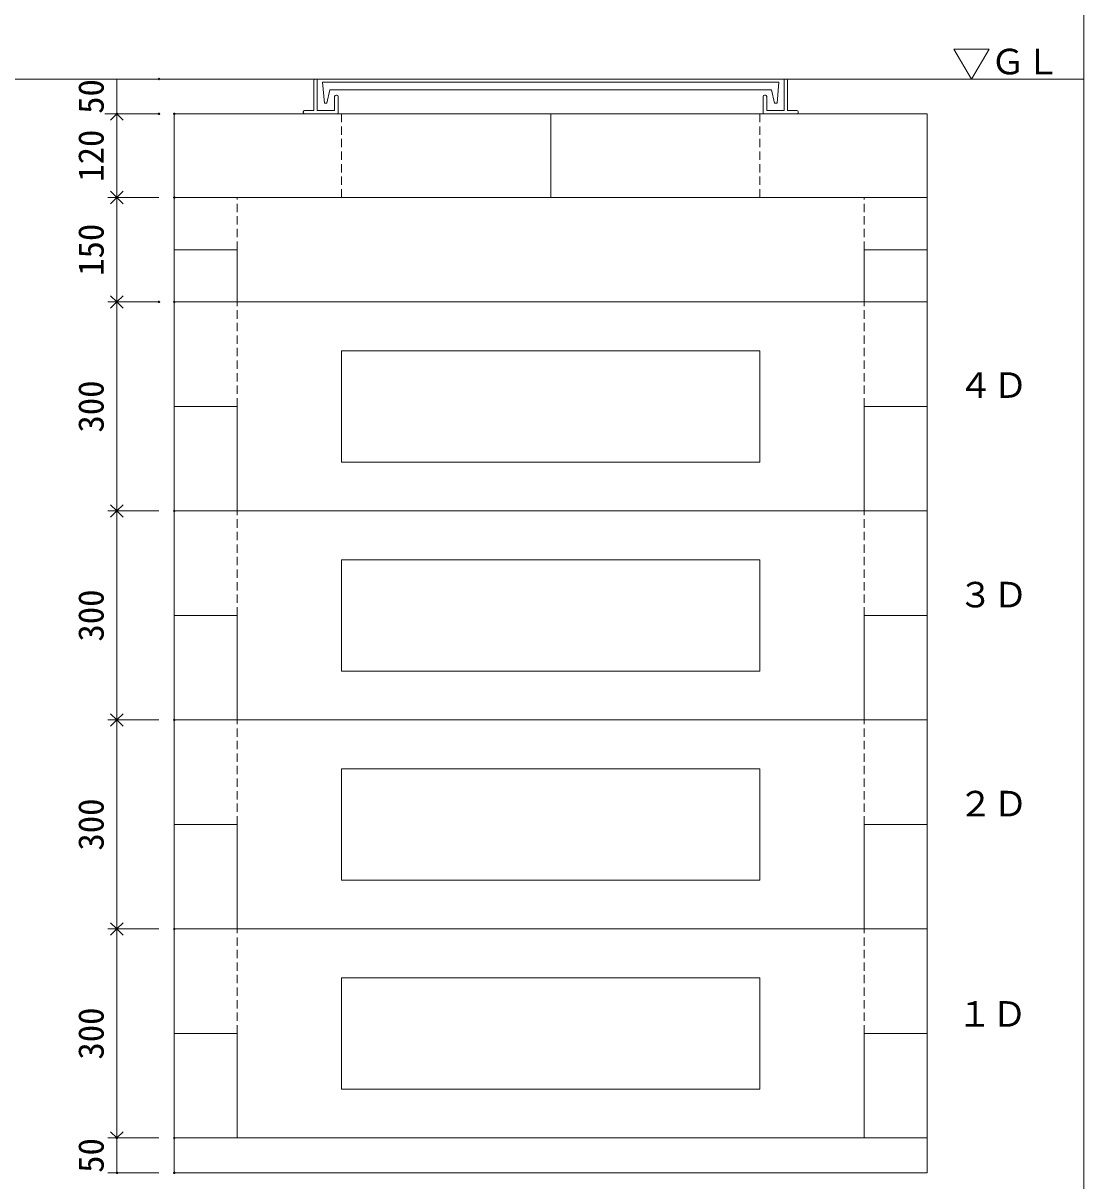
# Model space of a CAD drawing. Units: millimetres, scale not verified. Extents: x -4890 to 18490, y -2296 to 2296.
# Drawn here: x 3368 to 4890, y -996 to 666 of the extents above; entities that cross this region are included whole.
import ezdxf
from ezdxf.enums import TextEntityAlignment as Align

# ---------------------------------------------------------------- set-up
doc = ezdxf.new("R2010")
doc.units = ezdxf.units.MM
doc.header["$LTSCALE"] = 10
doc.header["$PDMODE"] = 32
doc.header["$PDSIZE"] = 2
doc.linetypes.add('DASHED1', pattern=[1.8, 1.2, -0.6])
doc.linetypes.add('USER2', pattern=[50.8, 31.75, -6.35, 6.35, -6.35])
for name, color, linetype, lineweight in [('0-1_Defpoints', 7, 'USER2', 5), ('0-2_waku', 7, 'Continuous', 18), ('0-3_gaikei', 7, 'Continuous', 18), ('0-4_kakure', 7, 'DASHED1', 5), ('0-5_sunpou', 7, 'Continuous', 5), ('0-8_uchigawa', 6, 'Continuous', 18), ('0-A_futa', 3, 'Continuous', 18), ('0-B_GL', 4, 'Continuous', 18), ('0-D_文字１', 7, 'Continuous', 18)]:
    doc.layers.add(name, color=color, linetype=linetype, lineweight=lineweight)
doc.styles.add('ＭＳ ゴシック', font='')
doc.styles.get('ＭＳ ゴシック').set_extended_font_data('MS Gothic')

# ---------------------------------------------------------------- blocks, each defined once
blk = doc.blocks.new('_Open90')
at = {"layer": '0-5_sunpou'}
blk.add_line((0, 0), (-1, 0), dxfattribs=at)
blk.add_lwpolyline([(-0.5, 0.5), (0, 0), (-0.5, -0.5)], dxfattribs=at)
blk = doc.blocks.new('D44')
at = {"layer": '0-1_Defpoints'}
for p in [(5032.32, 2174.36), (4949.96, 1874.36), (5032.32, 1874.36)]:
    blk.add_point(p, dxfattribs=at)
at = {"layer": '0-5_sunpou'}
for p, q in [((5010.32, 2174.36), (4936.96, 2174.36)), ((4949.96, 2156.36), (4949.96, 1892.36)), ((5010.32, 1874.36), (4936.96, 1874.36))]:
    blk.add_line(p, q, dxfattribs=at)
at = {"layer": '0-5_sunpou', "xscale": 18, "yscale": 18}
for p, rotation in [((4949.96, 2174.36), 90), ((4949.96, 1874.36), 270)]:
    blk.add_blockref('_Open90', p, dxfattribs=dict(at, rotation=rotation))
at = {"layer": '0-5_sunpou', "style": 'ＭＳ ゴシック'}
blk.add_text('300', height=36.66, rotation=90, dxfattribs=at).set_placement((4941.96, 1986.86), align=Align.BOTTOM_LEFT)
blk = doc.blocks.new('D45')
at = {"layer": '0-1_Defpoints'}
for p in [(5032.32, 1574.36), (4949.96, 1274.36), (5032.32, 1274.36)]:
    blk.add_point(p, dxfattribs=at)
at = {"layer": '0-5_sunpou'}
for p, q in [((5010.32, 1574.36), (4936.96, 1574.36)), ((4949.96, 1556.36), (4949.96, 1292.36)), ((5010.32, 1274.36), (4936.96, 1274.36))]:
    blk.add_line(p, q, dxfattribs=at)
at = {"layer": '0-5_sunpou', "xscale": 18, "yscale": 18}
for p, rotation in [((4949.96, 1574.36), 90), ((4949.96, 1274.36), 270)]:
    blk.add_blockref('_Open90', p, dxfattribs=dict(at, rotation=rotation))
at = {"layer": '0-5_sunpou', "style": 'ＭＳ ゴシック'}
blk.add_text('300', height=36.66, rotation=90, dxfattribs=at).set_placement((4941.96, 1386.86), align=Align.BOTTOM_LEFT)
blk = doc.blocks.new('D46')
at = {"layer": '0-1_Defpoints'}
for p in [(5032.32, 2474.36), (4949.96, 2174.36), (5032.32, 2174.36)]:
    blk.add_point(p, dxfattribs=at)
at = {"layer": '0-5_sunpou'}
for p, q in [((5010.32, 2474.36), (4936.96, 2474.36)), ((4949.96, 2456.36), (4949.96, 2192.36)), ((5010.32, 2174.36), (4936.96, 2174.36))]:
    blk.add_line(p, q, dxfattribs=at)
at = {"layer": '0-5_sunpou', "xscale": 18, "yscale": 18}
for p, rotation in [((4949.96, 2474.36), 90), ((4949.96, 2174.36), 270)]:
    blk.add_blockref('_Open90', p, dxfattribs=dict(at, rotation=rotation))
at = {"layer": '0-5_sunpou', "style": 'ＭＳ ゴシック'}
blk.add_text('300', height=36.66, rotation=90, dxfattribs=at).set_placement((4941.96, 2286.86), align=Align.BOTTOM_LEFT)
blk = doc.blocks.new('D47')
at = {"layer": '0-1_Defpoints'}
for p in [(5032.32, 2744.36), (4949.96, 2624.36), (5032.32, 2624.36)]:
    blk.add_point(p, dxfattribs=at)
at = {"layer": '0-5_sunpou'}
for p, q in [((5010.32, 2744.36), (4936.96, 2744.36)), ((4949.96, 2726.36), (4949.96, 2642.36)), ((5010.32, 2624.36), (4936.96, 2624.36))]:
    blk.add_line(p, q, dxfattribs=at)
at = {"layer": '0-5_sunpou', "xscale": 18, "yscale": 18}
for p, rotation in [((4949.96, 2744.36), 90), ((4949.96, 2624.36), 270)]:
    blk.add_blockref('_Open90', p, dxfattribs=dict(at, rotation=rotation))
at = {"layer": '0-5_sunpou', "style": 'ＭＳ ゴシック'}
blk.add_text('120', height=36.66, rotation=90, dxfattribs=at).set_placement((4941.96, 2646.86), align=Align.BOTTOM_LEFT)
blk = doc.blocks.new('D48')
at = {"layer": '0-1_Defpoints'}
for p in [(5032.32, 2744.36), (4949.96, 2624.36), (5032.32, 2624.36)]:
    blk.add_point(p, dxfattribs=at)
at = {"layer": '0-5_sunpou'}
for p, q in [((5010.32, 2744.36), (4936.96, 2744.36)), ((4949.96, 2726.36), (4949.96, 2642.36)), ((5010.32, 2624.36), (4936.96, 2624.36))]:
    blk.add_line(p, q, dxfattribs=at)
at = {"layer": '0-5_sunpou', "xscale": 18, "yscale": 18}
for p, rotation in [((4949.96, 2744.36), 90), ((4949.96, 2624.36), 270)]:
    blk.add_blockref('_Open90', p, dxfattribs=dict(at, rotation=rotation))
at = {"layer": '0-5_sunpou', "style": 'ＭＳ ゴシック'}
blk.add_text('120', height=36.66, rotation=90, dxfattribs=at).set_placement((4941.96, 2646.86), align=Align.BOTTOM_LEFT)
blk = doc.blocks.new('D57')
at = {"layer": '0-1_Defpoints'}
for p in [(5010.32, 2794.36), (4949.96, 2744.36), (5010.32, 2744.36)]:
    blk.add_point(p, dxfattribs=at)
at = {"layer": '0-5_sunpou'}
for p, q in [((4988.32, 2794.36), (4936.96, 2794.36)), ((4949.96, 2794.36), (4949.96, 2744.36)), ((4988.32, 2744.36), (4936.96, 2744.36))]:
    blk.add_line(p, q, dxfattribs=at)
at = {"layer": '0-5_sunpou', "style": 'ＭＳ ゴシック'}
blk.add_text('50', height=36.66, rotation=90, dxfattribs=at).set_placement((4941.96, 2744.36), align=Align.BOTTOM_LEFT)
blk = doc.blocks.new('D52')
at = {"layer": '0-1_Defpoints'}
for p in [(5032.32, 1874.36), (4949.96, 1574.36), (5032.32, 1574.36)]:
    blk.add_point(p, dxfattribs=at)
at = {"layer": '0-5_sunpou'}
for p, q in [((5010.32, 1874.36), (4936.96, 1874.36)), ((4949.96, 1856.36), (4949.96, 1592.36)), ((5010.32, 1574.36), (4936.96, 1574.36))]:
    blk.add_line(p, q, dxfattribs=at)
at = {"layer": '0-5_sunpou', "xscale": 18, "yscale": 18}
for p, rotation in [((4949.96, 1874.36), 90), ((4949.96, 1574.36), 270)]:
    blk.add_blockref('_Open90', p, dxfattribs=dict(at, rotation=rotation))
at = {"layer": '0-5_sunpou', "style": 'ＭＳ ゴシック'}
blk.add_text('300', height=36.66, rotation=90, dxfattribs=at).set_placement((4941.96, 1686.86), align=Align.BOTTOM_LEFT)
blk = doc.blocks.new('D73')
at = {"layer": '0-1_Defpoints'}
for p in [(5032.32, 2624.36), (4949.96, 2474.36), (5010.32, 2474.36)]:
    blk.add_point(p, dxfattribs=at)
at = {"layer": '0-5_sunpou'}
for p, q in [((5010.32, 2624.36), (4936.96, 2624.36)), ((4949.96, 2606.36), (4949.96, 2492.36)), ((4988.32, 2474.36), (4936.96, 2474.36))]:
    blk.add_line(p, q, dxfattribs=at)
at = {"layer": '0-5_sunpou', "xscale": 18, "yscale": 18}
for p, rotation in [((4949.96, 2624.36), 90), ((4949.96, 2474.36), 270)]:
    blk.add_blockref('_Open90', p, dxfattribs=dict(at, rotation=rotation))
at = {"layer": '0-5_sunpou', "style": 'ＭＳ ゴシック'}
blk.add_text('150', height=36.66, rotation=90, dxfattribs=at).set_placement((4941.96, 2511.86), align=Align.BOTTOM_LEFT)
blk = doc.blocks.new('D77')
at = {"layer": '0-1_Defpoints'}
for p in [(5032.32, 1274.36), (4949.96, 1224.36), (5032.32, 1224.36)]:
    blk.add_point(p, dxfattribs=at)
at = {"layer": '0-5_sunpou'}
for p, q in [((5010.32, 1274.36), (4936.96, 1274.36)), ((4949.96, 1274.36), (4949.96, 1224.36)), ((5010.32, 1224.36), (4936.96, 1224.36))]:
    blk.add_line(p, q, dxfattribs=at)
at = {"layer": '0-5_sunpou', "style": 'ＭＳ ゴシック'}
blk.add_text('50', height=36.66, rotation=90, dxfattribs=at).set_placement((4941.96, 1224.36), align=Align.BOTTOM_LEFT)

msp = doc.modelspace()

# ---------------------------------------------------------------- linework, layer by layer
at = {"layer": '0-2_waku'}
msp.add_line((4890, 2295.96), (4890, -1979.04), dxfattribs=at)
msp.add_line((4890, 2295.96), (4890, -1979.04), dxfattribs=at)
at = {"layer": '0-3_gaikei'}
for p, q in [((3585, 535.96), (4665, 535.96)), ((4125, 535.96), (4125, 415.96)), ((4665, 415.96), (3585, 415.96)), ((4665, 415.96), (3585, 415.96)), ((4665, 415.96), (3585, 415.96)), ((3585, 415.96), (3585, 265.96)), ((3675, 415.96), (4575, 415.96)), ((4665, 415.96), (4665, 265.96)), ((3585, 340.96), (3675, 340.96)), ((3675, 340.96), (3675, 265.96)), ((4575, 340.96), (4665, 340.96)), ((4575, 340.96), (4575, 265.96)), ((3585, 265.96), (3585, 115.96)), ((3585, 265.96), (3585, 115.96)), ((3585, 265.96), (3585, 115.96)), ((4665, 265.96), (3585, 265.96)), ((4665, 265.96), (3585, 265.96)), ((4665, 265.96), (3585, 265.96)), ((4665, 265.96), (3585, 265.96)), ((4665, 265.96), (3585, 265.96)), ((4665, 265.96), (3585, 265.96)), ((3585, 265.96), (4665, 265.96)), ((4575, 265.96), (3675, 265.96)), ((4575, 265.96), (3675, 265.96)), ((4575, 265.96), (3675, 265.96)), ((4515, 265.96), (3735, 265.96)), ((4665, 265.96), (4665, 115.96)), ((4665, 265.96), (4665, 115.96)), ((4665, 265.96), (4665, 115.96)), ((3585, 115.96), (3585, -34.04)), ((3675, 115.96), (3585, 115.96)), ((3675, 115.96), (3585, 115.96)), ((3675, 115.96), (3585, 115.96)), ((3675, 115.96), (3675, -34.04)), ((3675, 115.96), (3675, -34.04)), ((3675, 115.96), (3675, -34.04)), ((4575, 115.96), (4575, -34.04)), ((4575, 115.96), (4575, -34.04)), ((4575, 115.96), (4575, -34.04)), ((4665, 115.96), (4575, 115.96)), ((4665, 115.96), (4575, 115.96)), ((4665, 115.96), (4575, 115.96)), ((4665, 115.96), (4665, -34.04)), ((4665, -34.04), (3585, -34.04)), ((4665, -34.04), (3585, -34.04)), ((4665, -34.04), (3585, -34.04)), ((4665, -34.04), (3585, -34.04)), ((4665, -34.04), (3585, -34.04)), ((3585, -34.04), (3585, -184.04)), ((3585, -34.04), (3585, -184.04)), ((4575, -34.04), (3675, -34.04)), ((4575, -34.04), (3675, -34.04)), ((4575, -34.04), (3675, -34.04)), ((4515, -34.04), (3735, -34.04)), ((4665, -34.04), (4665, -184.04)), ((4665, -34.04), (4665, -184.04)), ((4665, -34.04), (4665, -184.04)), ((3585, -184.04), (3585, -334.04)), ((3675, -184.04), (3585, -184.04)), ((3675, -184.04), (3585, -184.04)), ((3675, -184.04), (3585, -184.04)), ((3675, -184.04), (3675, -334.04)), ((3675, -184.04), (3675, -334.04)), ((3675, -184.04), (3675, -334.04)), ((4575, -184.04), (4575, -334.04)), ((4575, -184.04), (4575, -334.04)), ((4575, -184.04), (4575, -334.04)), ((4665, -184.04), (4575, -184.04)), ((4665, -184.04), (4575, -184.04)), ((4665, -184.04), (4575, -184.04)), ((4665, -184.04), (4665, -334.04)), ((4665, -334.04), (3585, -334.04)), ((4665, -334.04), (3585, -334.04)), ((4665, -334.04), (3585, -334.04)), ((4665, -334.04), (3585, -334.04)), ((4665, -334.04), (3585, -334.04)), ((4665, -334.04), (3585, -334.04)), ((4665, -334.04), (3585, -334.04)), ((4665, -334.04), (3585, -334.04)), ((3585, -334.04), (3585, -484.04)), ((3585, -334.04), (3585, -484.04)), ((4575, -334.04), (3675, -334.04)), ((4575, -334.04), (3675, -334.04)), ((4575, -334.04), (3675, -334.04)), ((4575, -334.04), (3675, -334.04)), ((4575, -334.04), (3675, -334.04)), ((4575, -334.04), (3675, -334.04)), ((4515, -334.04), (3735, -334.04)), ((4515, -334.04), (3735, -334.04)), ((4665, -334.04), (4665, -484.04)), ((4665, -334.04), (4665, -484.04)), ((4665, -334.04), (4665, -484.04)), ((3585, -484.04), (3585, -634.04)), ((3675, -484.04), (3585, -484.04)), ((3675, -484.04), (3585, -484.04)), ((3675, -484.04), (3585, -484.04)), ((3675, -484.04), (3675, -634.04)), ((3675, -484.04), (3675, -634.04)), ((3675, -484.04), (3675, -634.04)), ((4575, -484.04), (4575, -634.04)), ((4575, -484.04), (4575, -634.04)), ((4575, -484.04), (4575, -634.04)), ((4665, -484.04), (4575, -484.04)), ((4665, -484.04), (4575, -484.04)), ((4665, -484.04), (4575, -484.04)), ((4665, -484.04), (4665, -634.04)), ((3585, -634.04), (3585, -784.04)), ((3585, -634.04), (3585, -784.04)), ((3585, -634.04), (3585, -784.04)), ((4665, -634.04), (3585, -634.04)), ((4665, -634.04), (3585, -634.04)), ((4665, -634.04), (3585, -634.04)), ((4575, -634.04), (3675, -634.04)), ((4575, -634.04), (3675, -634.04)), ((4575, -634.04), (3675, -634.04)), ((4515, -634.04), (3735, -634.04)), ((4665, -634.04), (4665, -784.04)), ((4665, -634.04), (4665, -784.04)), ((4665, -634.04), (4665, -784.04)), ((3675, -784.04), (3585, -784.04)), ((3675, -784.04), (3585, -784.04)), ((3675, -784.04), (3675, -934.04)), ((3675, -784.04), (3675, -934.04)), ((3675, -784.04), (3675, -934.04)), ((4665, -784.04), (4575, -784.04)), ((4665, -784.04), (4575, -784.04)), ((4575, -784.04), (4575, -934.04)), ((4575, -784.04), (4575, -934.04)), ((4665, -784.04), (4665, -934.04)), ((4665, -934.04), (3585, -934.04)), ((4665, -934.04), (3585, -934.04)), ((4665, -934.04), (3585, -934.04)), ((4665, -934.04), (3585, -934.04)), ((4665, -934.04), (3585, -934.04)), ((4665, -934.04), (3585, -934.04)), ((4665, -934.04), (3585, -934.04)), ((4665, -934.04), (3585, -934.04)), ((4665, -934.04), (3585, -934.04)), ((4665, -934.04), (3585, -934.04)), ((3585, -984.04), (3585, -934.04)), ((4575, -934.04), (3675, -934.04)), ((4575, -934.04), (3675, -934.04)), ((4575, -934.04), (3675, -934.04)), ((4515, -934.04), (3735, -934.04)), ((4515, -934.04), (3735, -934.04)), ((4665, -984.04), (4665, -934.04)), ((4665, -984.04), (3585, -984.04)), ((4665, -984.04), (3585, -984.04)), ((4665, -984.04), (3585, -984.04))]:
    msp.add_line(p, q, dxfattribs=at)
for points in [[(3675, 415.96), (3585, 415.96), (3585, 535.96)], [(4575, 415.96), (4665, 415.96), (4665, 535.96)], [(4665, -34.04), (3585, -34.04), (3585, -184.04)], [(4665, -334.04), (3585, -334.04), (3585, -484.04)], [(3675, -784.04), (3585, -784.04), (3585, -934.04)], [(4665, -784.04), (4575, -784.04), (4575, -934.04)]]:
    msp.add_lwpolyline(points, dxfattribs=at)
at = {"layer": '0-4_kakure'}
for p, q in [((3825, 415.96), (3825, 535.96)), ((4425, 415.96), (4425, 535.96)), ((3675, 340.96), (3675, 415.96)), ((4575, 340.96), (4575, 415.96)), ((3675, 115.96), (3675, 265.96)), ((4575, 115.96), (4575, 265.96)), ((3675, -184.04), (3675, -34.04)), ((4575, -184.04), (4575, -34.04)), ((3675, -484.04), (3675, -334.04)), ((4575, -484.04), (4575, -334.04)), ((3675, -784.04), (3675, -634.04)), ((4575, -784.04), (4575, -634.04))]:
    msp.add_line(p, q, dxfattribs=at)
at = {"layer": '0-5_sunpou'}
for p, q in [((3563, 585.96), (3485.14, 585.96)), ((3563, 535.96), (3485.14, 535.96))]:
    msp.add_line(p, q, dxfattribs=at)
at = {"layer": '0-8_uchigawa'}
for p, q in [((4425, 195.96), (4425, 35.96)), ((4425, 195.96), (4425, 35.96)), ((4425, 195.96), (4425, 35.96)), ((4425, 35.96), (3825, 35.96)), ((3825, -104.04), (3825, -264.04)), ((4425, -104.04), (3825, -104.04)), ((4425, -104.04), (4425, -264.04)), ((4425, -264.04), (3825, -264.04)), ((3825, -404.04), (3825, -564.04)), ((4425, -404.04), (3825, -404.04)), ((4425, -404.04), (4425, -564.04)), ((4425, -564.04), (3825, -564.04)), ((4425, -704.04), (3825, -704.04)), ((3825, -704.04), (3825, -864.04)), ((4425, -704.04), (4425, -864.04)), ((4425, -864.04), (3825, -864.04))]:
    msp.add_line(p, q, dxfattribs=at)
msp.add_lwpolyline([(4425, 195.96), (3825, 195.96), (3825, 35.96)], dxfattribs=at)
at = {"layer": '0-A_futa'}
for p, q in [((3785, 583.96), (3785, 540.96)), ((3787, 585.96), (3790, 585.96)), ((3790, 585.96), (3790, 540.96)), ((4460, 585.96), (4460, 540.96)), ((4460, 585.96), (4463, 585.96)), ((4465, 583.96), (4465, 540.96)), ((3797.81, 581.46), (4452.14, 581.46)), ((3797.81, 581.46), (3800.3, 551.46)), ((3808.33, 570.46), (3804.01, 551.46)), ((3808.33, 570.46), (4441.67, 570.46)), ((4441.67, 570.46), (4445.99, 551.46)), ((4452.14, 581.46), (4449.89, 551.46)), ((3800.3, 551.46), (3804.01, 551.46)), ((3815, 560.96), (3815, 540.96)), ((3817, 562.96), (3818, 562.96)), ((3820, 560.96), (3820, 535.96)), ((4430, 560.96), (4430, 535.96)), ((4433, 562.96), (4432, 562.96)), ((4435, 560.96), (4435, 540.96)), ((4449.89, 551.46), (4445.99, 551.46)), ((3770, 538.96), (3770, 537.96)), ((3772, 540.96), (3785, 540.96)), ((3820, 535.96), (3772, 535.96)), ((3790, 540.96), (3815, 540.96)), ((4430, 535.96), (4478, 535.96)), ((4460, 540.96), (4435, 540.96)), ((4478, 540.96), (4465, 540.96)), ((4480, 538.96), (4480, 537.96))]:
    msp.add_line(p, q, dxfattribs=at)
for centre, start, end in [((3787, 583.96), 90, 180), ((4463, 583.96), 0, 90), ((3817, 560.96), 90, 180), ((3818, 560.96), 0, 90), ((4432, 560.96), 90, 180), ((4433, 560.96), 0, 90), ((3772, 538.96), 90, 180), ((3772, 537.96), 180, 270), ((4478, 538.96), 0, 90), ((4478, 537.96), 270, 0)]:
    msp.add_arc(centre, 2, start, end, dxfattribs=at)
at = {"layer": '0-B_GL'}
msp.add_line((-1230, 585.96), (4890, 585.96), dxfattribs=at)
msp.add_line((-1230, 585.96), (4890, 585.96), dxfattribs=at)
msp.add_line((-1230, 585.96), (4890, 585.96), dxfattribs=at)
msp.add_line((-1230, 585.96), (4890, 585.96), dxfattribs=at)
at = {"layer": '0-D_文字１'}
for p, q in [((4728.74, 585.96), (4703.54, 628.9)), ((4703.54, 628.9), (4753.94, 628.9)), ((4728.74, 585.96), (4753.94, 628.9))]:
    msp.add_line(p, q, dxfattribs=at)

# ---------------------------------------------------------------- block references
at = {"layer": '0-5_sunpou'}
for name in ['D57', 'D47', 'D48', 'D73', 'D46', 'D44', 'D52', 'D45', 'D77']:
    msp.add_blockref(name, (-1447.32, -2208.4), dxfattribs=at)

# ---------------------------------------------------------------- texts
at = {"layer": '0-D_文字１', "style": 'ＭＳ ゴシック'}
for s, p in [('ＧＬ', (4756.02, 581.68)), ('４Ｄ', (4709.62, 117.24)), ('３Ｄ', (4709.63, -183.48)), ('２Ｄ', (4709.63, -483.48)), ('１Ｄ', (4708.31, -785.34))]:
    msp.add_text(s, height=36.66, dxfattribs=at).set_placement(p, align=Align.BOTTOM_LEFT)

doc.saveas('drawing.dxf')
